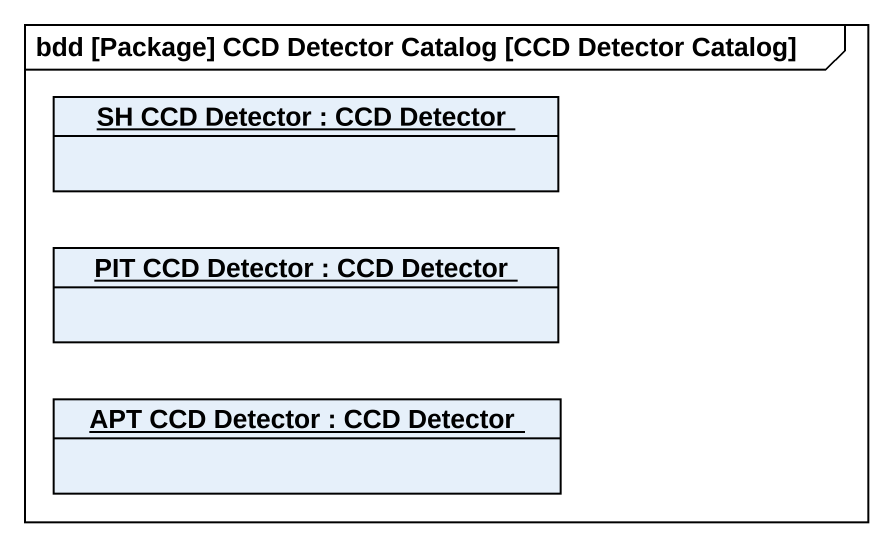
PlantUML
@startuml
mainframe bdd [Package] CCD Detector Catalog [CCD Detector Catalog]
hide circle
hide empty members
object "SH CCD Detector : CCD Detector" as SH_CCD_Detector
object "PIT CCD Detector : CCD Detector" as PIT_CCD_Detector
object "APT CCD Detector : CCD Detector" as APT_CCD_Detector
@enduml
